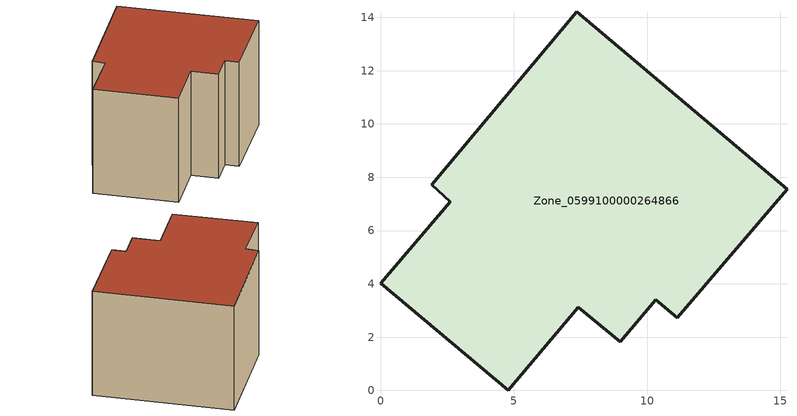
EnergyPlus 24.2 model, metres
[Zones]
Zone_0599100000264866
 floor ground (C_G): 7.36,14.22 15.25,7.54 11.14,2.72 10.32,3.4 8.99,1.83 7.42,3.13 4.8,0 0,4.02 2.61,7.08 1.92,7.72 z0
 wall outside (C_F): 4.8,0 7.42,3.13 8.99,1.83 10.32,3.4 11.14,2.72 15.25,7.54 7.36,14.22 1.92,7.72 2.61,7.08 0,4.02 4.8,0 z0:8.43
 roof outside (C_R): 2.61,7.08 0,4.02 4.8,0 7.42,3.13 8.99,1.83 10.32,3.4 11.14,2.72 15.25,7.54 7.36,14.22 1.92,7.72 z8.43
[BUILDING]
Pand.0599100000264866: North Axis=0; Terrain=City; Loads Convergence Tolerance Value=0.04; Temperature Convergence Tolerance Value=0.4; Solar Distribution=FullExterior; Maximum Number of Warmup Days=25; Minimum Number of Warmup Days=1
[Site:Location]
Rotterdam.The.Hague.AP_ZH_NLD Design_Conditions: Latitude=51.96; Longitude=4.45; Time Zone=1; Elevation=-4.5
[SITE:GROUNDTEMPERATURE:BUILDINGSURFACE]
18, 18, 18, 18, 18, 18, 18, 18, 18, 18, 18, 18
[MATERIAL] Thermal Absorptance=0.9; Solar Absorptance=0.7; Visible Absorptance=0.7
Name | Roughness | Thickness | Conductivity | Density | Specific Heat
G.TC.1946-1964 | MediumSmooth | 0.15 | 1 | 540 | 1210
F.TC.1946-1964 | Rough | 0.3 | 0.857143 | 1920 | 840
R.TC.1946-1964 | MediumRough | 0.2 | 0.235294 | 1500 | 1000
[CONSTRUCTION]
C_G: G.TC.1946-1964
C_F: F.TC.1946-1964
C_R: R.TC.1946-1964
[ZONE]
Zone_0599100000264866: Type=1; Multiplier=1; Ceiling Height=Autocalculate; Volume=Autocalculate; Floor Area=autocalculate; Part of Total Floor Area=Yes
[ZONEINFILTRATION:DESIGNFLOWRATE]
Infil_Zone_0599100000264866: Zone or ZoneList or Space or SpaceList=Zone_0599100000264866; Schedule=AlwaysOn; Design Flow Rate Calculation Method=Flow/Area; Flow Rate per Floor Area=0.003; Constant Term Coefficient=1; Temperature Term Coefficient=0; Velocity Term Coefficient=0; Velocity Squared Term Coefficient=0
[HVACTEMPLATE:ZONE:IDEALLOADSAIRSYSTEM]
Zone_0599100000264866: Maximum Heating Supply Air Temperature=50; Minimum Cooling Supply Air Temperature=13; Maximum Heating Supply Air Humidity Ratio=0.0156; Minimum Cooling Supply Air Humidity Ratio=0.0077; Heating Limit=NoLimit; Cooling Limit=NoLimit; Dehumidification Control Type=ConstantSensibleHeatRatio; Cooling Sensible Heat Ratio=0.7; Dehumidification Setpoint=60; Humidification Control Type=None; Humidification Setpoint=30; Outdoor Air Method=None; Outdoor Air Flow Rate per Person=0.00944; Outdoor Air Flow Rate per Zone Floor Area=0; Outdoor Air Flow Rate per Zone=0; Demand Controlled Ventilation Type=None; Outdoor Air Economizer Type=NoEconomizer; Heat Recovery Type=None; Sensible Heat Recovery Effectiveness=0.7; Latent Heat Recovery Effectiveness=0.65
[ZONECONTROL:THERMOSTAT]
ThermostatControl_Zone_0599100000264866: Zone or ZoneList=Zone_0599100000264866; Control Type Schedule=DualSetpointControlType; Control 1=Thermostat_Zone_0599100000264866; Temperature Difference Between Cutout And Setpoint=0
[THERMOSTATSETPOINT:DUALSETPOINT]
Thermostat_Zone_0599100000264866: Heating Setpoint Temperature Schedule=HeatingSetpoint_Zone_0599100000264866; Cooling Setpoint Temperature Schedule=CoolingSetpoint_Zone_0599100000264866
[SCHEDULE:COMPACT]
HeatingSetpoint_Zone_0599100000264866: Through: 12/31, For: AllDays, Until: 24:00, 21
CoolingSetpoint_Zone_0599100000264866: Through: 12/31, For: AllDays, Until: 24:00, 24
DualSetpointControlType: Through: 12/31, For: AllDays, Until: 24:00, 4
AlwaysOn: Through: 12/31, For: AllDays, Until: 24:00, 1
